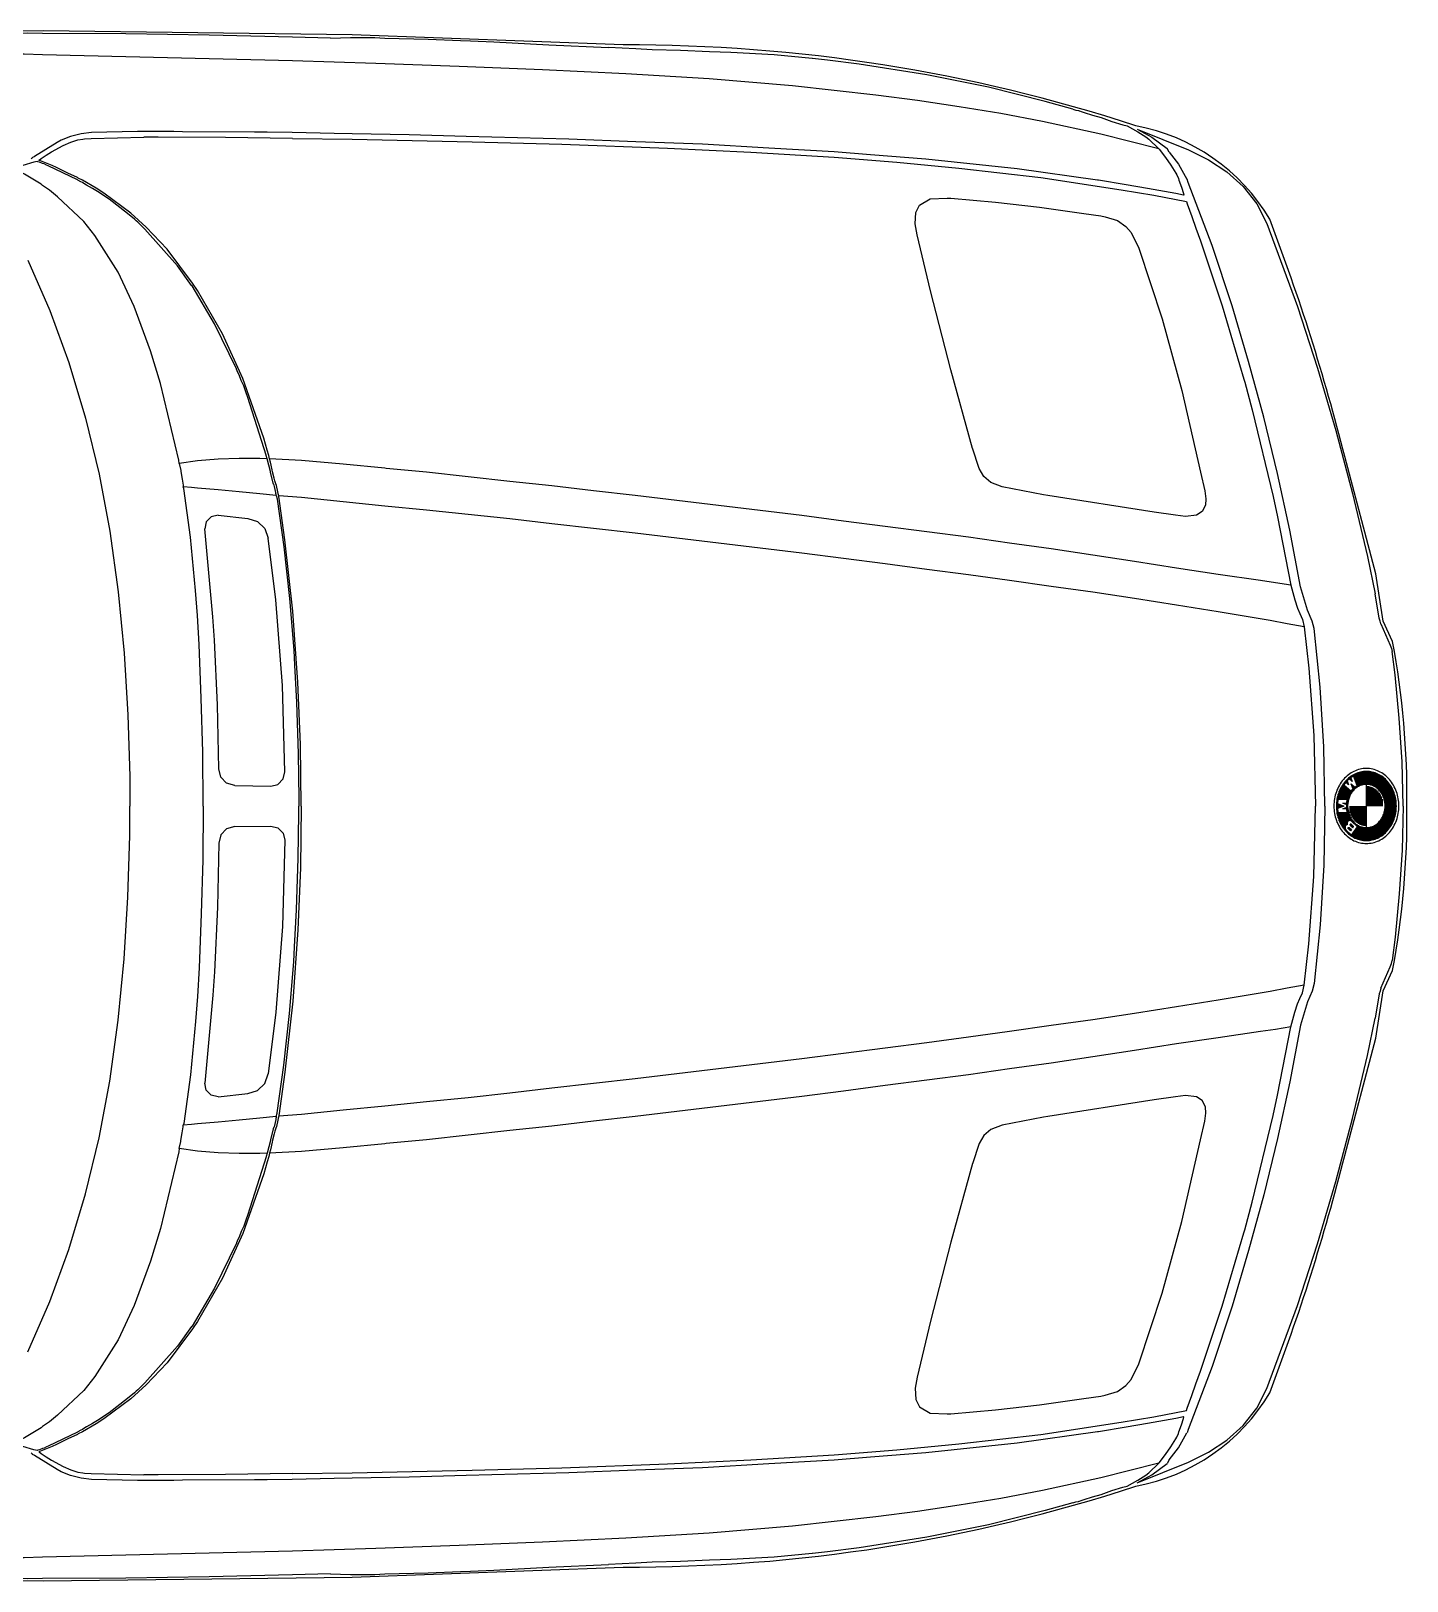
# Model space of a CAD drawing. Header units: inches. Extents: x 13 to 261, y -112 to -47.
# Drawn here: x 222.521 to 224.172, y -91.5 to -89.64 of the extents above; entities that cross this region are included whole.
import ezdxf

# ---------------------------------------------------------------- set-up
doc = ezdxf.new("R2010")
doc.units = ezdxf.units.IN
doc.header["$MEASUREMENT"] = 0
doc.layers.add('CONTORNO', color=7, linetype='Continuous')

msp = doc.modelspace()

# ---------------------------------------------------------------- linework, layer by layer
for p, q in [((223.887, -89.7857), (223.8845, -89.7812)), ((222.746, -90.2212), (222.7815, -90.2252)), ((224.139, -90.3447), (224.134, -90.3157)), ((224.141, -90.3517), (224.152, -90.3772)), ((224.0988, -90.5417), (224.0988, -90.54)), ((224.1001, -90.5428), (224.1001, -90.5386)), ((224.1014, -90.5389), (224.1014, -90.5374)), ((224.1027, -90.5377), (224.1027, -90.5363)), ((224.104, -90.5384), (224.104, -90.5353)), ((224.1053, -90.5358), (224.1053, -90.5344)), ((224.1053, -90.5395), (224.1053, -90.5374)), ((224.1066, -90.535), (224.1066, -90.5335)), ((224.1079, -90.5341), (224.1079, -90.5327)), ((224.1092, -90.5374), (224.1092, -90.5321)), ((224.1105, -90.5406), (224.1105, -90.5315)), ((224.1118, -90.5439), (224.1118, -90.5309)), ((224.1131, -90.5472), (224.1131, -90.5304)), ((224.1144, -90.5465), (224.1144, -90.53)), ((224.1157, -90.5458), (224.1157, -90.5296)), ((224.117, -90.5453), (224.117, -90.5293)), ((224.1183, -90.5449), (224.1183, -90.5291)), ((224.1196, -90.5446), (224.1196, -90.5289)), ((224.1209, -90.5444), (224.1209, -90.5288)), ((224.1222, -90.5443), (224.1222, -90.5287)), ((224.1235, -90.5442), (224.1235, -90.5287)), ((224.1248, -90.5443), (224.1248, -90.5287)), ((224.1261, -90.5444), (224.1261, -90.5288)), ((224.1274, -90.5446), (224.1274, -90.5289)), ((224.1287, -90.5449), (224.1287, -90.5291)), ((224.13, -90.5453), (224.13, -90.5293)), ((224.1313, -90.5458), (224.1313, -90.5296)), ((224.1326, -90.5465), (224.1326, -90.53)), ((224.1339, -90.5472), (224.1339, -90.5304)), ((224.1352, -90.548), (224.1352, -90.5309)), ((224.1365, -90.549), (224.1365, -90.5315)), ((224.1378, -90.5502), (224.1378, -90.5321)), ((224.1391, -90.5515), (224.1391, -90.5328)), ((224.1404, -90.5531), (224.1404, -90.5335)), ((224.1417, -90.5549), (224.1417, -90.5344)), ((224.143, -90.5572), (224.143, -90.5353)), ((224.1443, -90.5603), (224.1443, -90.5363)), ((224.1456, -90.5653), (224.1456, -90.5374)), ((224.1469, -90.6017), (224.1469, -90.5386)), ((224.1482, -90.6004), (224.1482, -90.54)), ((222.766, -90.5457), (222.809, -90.5462)), ((224.0897, -90.5629), (224.0897, -90.5559)), ((224.091, -90.5628), (224.091, -90.5524)), ((224.0923, -90.5628), (224.0923, -90.5495)), ((224.0936, -90.5627), (224.0936, -90.5471)), ((224.0949, -90.5627), (224.0949, -90.545)), ((224.0962, -90.5626), (224.0962, -90.5431)), ((224.0975, -90.5434), (224.0975, -90.5415)), ((224.0975, -90.5626), (224.0975, -90.5457)), ((224.0988, -90.5625), (224.0988, -90.5468)), ((224.1001, -90.5625), (224.1001, -90.548)), ((224.1014, -90.544), (224.1014, -90.5427)), ((224.1014, -90.5654), (224.1014, -90.5491)), ((224.1027, -90.5603), (224.1027, -90.5503)), ((224.104, -90.5573), (224.104, -90.5514)), ((224.1053, -90.5442), (224.1053, -90.5438)), ((224.1053, -90.5549), (224.1053, -90.5523)), ((224.1066, -90.5474), (224.1066, -90.545)), ((224.1066, -90.5531), (224.1066, -90.5507)), ((224.1079, -90.5515), (224.1079, -90.5461)), ((224.1092, -90.5502), (224.1092, -90.5473)), ((224.1105, -90.549), (224.1105, -90.547)), ((224.1118, -90.548), (224.1118, -90.5462)), ((224.1235, -90.5961), (224.1235, -90.5442)), ((224.1235, -90.5702), (224.1235, -90.5462)), ((224.1248, -90.5702), (224.1248, -90.5463)), ((224.1261, -90.5702), (224.1261, -90.5464)), ((224.1274, -90.5702), (224.1274, -90.5467)), ((224.1287, -90.5702), (224.1287, -90.547)), ((224.13, -90.5702), (224.13, -90.5474)), ((224.1313, -90.5702), (224.1313, -90.548)), ((224.1326, -90.5702), (224.1326, -90.5487)), ((224.1339, -90.5702), (224.1339, -90.5495)), ((224.1352, -90.5702), (224.1352, -90.5504)), ((224.1365, -90.5702), (224.1365, -90.5515)), ((224.1378, -90.5702), (224.1378, -90.5528)), ((224.1391, -90.5702), (224.1391, -90.5544)), ((224.1404, -90.5702), (224.1404, -90.5563)), ((224.1417, -90.5702), (224.1417, -90.5587)), ((224.1495, -90.5989), (224.1495, -90.5415)), ((224.1508, -90.5972), (224.1508, -90.5431)), ((224.1521, -90.5954), (224.1521, -90.545)), ((224.1534, -90.5933), (224.1534, -90.5471)), ((224.1547, -90.5909), (224.1547, -90.5495)), ((224.156, -90.588), (224.156, -90.5523)), ((224.1573, -90.5845), (224.1573, -90.5559)), ((224.0884, -90.5794), (224.0884, -90.561)), ((224.0897, -90.5729), (224.0897, -90.5675)), ((224.0897, -90.5844), (224.0897, -90.5775)), ((224.091, -90.5724), (224.091, -90.568)), ((224.091, -90.588), (224.091, -90.5775)), ((224.0923, -90.5718), (224.0923, -90.5685)), ((224.0923, -90.5909), (224.0923, -90.5776)), ((224.0936, -90.5713), (224.0936, -90.569)), ((224.0936, -90.5933), (224.0936, -90.5776)), ((224.0949, -90.5708), (224.0949, -90.5696)), ((224.0949, -90.5954), (224.0949, -90.5777)), ((224.0962, -90.5672), (224.0962, -90.5668)), ((224.0962, -90.5703), (224.0962, -90.5701)), ((224.0962, -90.5736), (224.0962, -90.5732)), ((224.0962, -90.5972), (224.0962, -90.5777)), ((224.0975, -90.5677), (224.0975, -90.5667)), ((224.0975, -90.5736), (224.0975, -90.5727)), ((224.0975, -90.5989), (224.0975, -90.5778)), ((224.0988, -90.5682), (224.0988, -90.5667)), ((224.0988, -90.5737), (224.0988, -90.5722)), ((224.0988, -90.5935), (224.0988, -90.5779)), ((224.1001, -90.5751), (224.1001, -90.5653)), ((224.1001, -90.5927), (224.1001, -90.5779)), ((224.1014, -90.5886), (224.1014, -90.575)), ((224.104, -90.5784), (224.104, -90.5702)), ((224.1053, -90.5817), (224.1053, -90.5702)), ((224.1066, -90.5841), (224.1066, -90.5702)), ((224.1079, -90.586), (224.1079, -90.5702)), ((224.1092, -90.5875), (224.1092, -90.5702)), ((224.1105, -90.5889), (224.1105, -90.5702)), ((224.1118, -90.59), (224.1118, -90.5702)), ((224.1131, -90.5909), (224.1131, -90.5702)), ((224.1144, -90.5917), (224.1144, -90.5702)), ((224.1157, -90.5924), (224.1157, -90.5702)), ((224.117, -90.5929), (224.117, -90.5702)), ((224.1183, -90.5934), (224.1183, -90.5702)), ((224.1196, -90.5937), (224.1196, -90.5702)), ((224.1209, -90.5939), (224.1209, -90.5702)), ((224.1222, -90.5941), (224.1222, -90.5702)), ((224.143, -90.5702), (224.143, -90.562)), ((224.1456, -90.603), (224.1456, -90.575)), ((224.1586, -90.5794), (224.1586, -90.561)), ((222.766, -90.5947), (222.809, -90.5942)), ((224.1027, -90.5877), (224.1027, -90.5801)), ((224.1027, -90.5983), (224.1027, -90.5958)), ((224.104, -90.5876), (224.104, -90.5831)), ((224.104, -90.5933), (224.104, -90.5923)), ((224.1053, -90.5882), (224.1053, -90.5854)), ((224.1053, -90.5946), (224.1053, -90.592)), ((224.1066, -90.5893), (224.1066, -90.5873)), ((224.1066, -90.5958), (224.1066, -90.5932)), ((224.1079, -90.5905), (224.1079, -90.5889)), ((224.1079, -90.5951), (224.1079, -90.5944)), ((224.1092, -90.5917), (224.1092, -90.5902)), ((224.1105, -90.5929), (224.1105, -90.5914)), ((224.1118, -90.5941), (224.1118, -90.5924)), ((224.1118, -90.6095), (224.1118, -90.5963)), ((224.1131, -90.6099), (224.1131, -90.5932)), ((224.1144, -90.6104), (224.1144, -90.5939)), ((224.1157, -90.6107), (224.1157, -90.5945)), ((224.117, -90.611), (224.117, -90.595)), ((224.1183, -90.6113), (224.1183, -90.5954)), ((224.1196, -90.6115), (224.1196, -90.5957)), ((224.1209, -90.6116), (224.1209, -90.596)), ((224.1222, -90.6117), (224.1222, -90.5961)), ((224.1235, -90.6117), (224.1235, -90.5961)), ((224.1248, -90.6117), (224.1248, -90.5961)), ((224.1261, -90.6116), (224.1261, -90.596)), ((224.1274, -90.6115), (224.1274, -90.5957)), ((224.1287, -90.6113), (224.1287, -90.5954)), ((224.13, -90.611), (224.13, -90.595)), ((224.1313, -90.6107), (224.1313, -90.5945)), ((224.1326, -90.6104), (224.1326, -90.5939)), ((224.1339, -90.6099), (224.1339, -90.5932)), ((224.1352, -90.6095), (224.1352, -90.5924)), ((224.1365, -90.6089), (224.1365, -90.5914)), ((224.1378, -90.6083), (224.1378, -90.5902)), ((224.1391, -90.6076), (224.1391, -90.5889)), ((224.1404, -90.6068), (224.1404, -90.5873)), ((224.1417, -90.606), (224.1417, -90.5854)), ((224.143, -90.6051), (224.143, -90.5831)), ((224.1443, -90.6041), (224.1443, -90.58)), ((224.0988, -90.6004), (224.0988, -90.5985)), ((224.1001, -90.6017), (224.1001, -90.5997)), ((224.1014, -90.603), (224.1014, -90.6009)), ((224.1027, -90.6041), (224.1027, -90.6021)), ((224.104, -90.5995), (224.104, -90.5969)), ((224.104, -90.6051), (224.104, -90.6033)), ((224.1053, -90.5989), (224.1053, -90.5981)), ((224.1053, -90.606), (224.1053, -90.6046)), ((224.1066, -90.6069), (224.1066, -90.6038)), ((224.1079, -90.6076), (224.1079, -90.6019)), ((224.1092, -90.6083), (224.1092, -90.6)), ((224.1105, -90.6089), (224.1105, -90.5982)), ((224.141, -90.7887), (224.152, -90.7632)), ((224.139, -90.7957), (224.134, -90.8247)), ((222.746, -90.9192), (222.7815, -90.9152)), ((223.887, -91.3547), (223.8845, -91.3592))]:
    msp.add_line(p, q)
for points in [[(222.8805, -89.6487), (222.835, -89.6477), (222.735, -89.6452), (222.635, -89.6437), (222.535, -89.6432), (222.517, -89.6427), (222.428, -89.6447)], [(222.8805, -89.6487), (222.9045, -89.6482), (222.9235, -89.6482), (222.934, -89.6482), (222.946, -89.6487), (222.998, -89.6502), (223.0365, -89.6517), (223.0485, -89.6522), (223.0765, -89.6532), (223.1425, -89.6567), (223.214, -89.6602)], [(223.4585, -89.6732), (223.413, -89.6687), (223.361, -89.6662), (223.3355, -89.6652), (223.3005, -89.6637), (223.2665, -89.6627), (223.247, -89.6617), (223.214, -89.6602)], [(223.8745, -89.7817), (223.805, -89.7642), (223.735, -89.7487), (223.685, -89.7392), (223.635, -89.7312), (223.585, -89.7237), (223.535, -89.7172), (223.435, -89.7062), (223.335, -89.6977), (223.235, -89.6917), (223.135, -89.6867), (223.035, -89.6827), (222.935, -89.6792), (222.835, -89.6762), (222.735, -89.6737), (222.635, -89.6712), (222.535, -89.6687), (222.513, -89.6682), (222.492, -89.6682)], [(223.7715, -89.7342), (223.738, -89.7247), (223.738, -89.7247), (223.67, -89.7077), (223.67, -89.7077), (223.596, -89.6927), (223.596, -89.6927), (223.515, -89.6802), (223.515, -89.6802), (223.477, -89.6752), (223.477, -89.6752), (223.459, -89.6732)], [(223.7715, -89.7342), (223.775, -89.7352), (223.778, -89.7357), (223.779, -89.7362), (223.7795, -89.7362), (223.7815, -89.7367), (223.785, -89.7382), (223.795, -89.7412), (223.8055, -89.7442), (223.818, -89.7487), (223.8315, -89.7527), (223.8365, -89.7542)], [(223.8365, -89.7542), (223.8495, -89.7612), (223.859, -89.7672), (223.8625, -89.7702), (223.8745, -89.7817), (223.875, -89.7822), (223.8825, -89.7922), (223.889, -89.8012), (223.895, -89.8107), (223.896, -89.8127), (223.898, -89.8172), (223.8985, -89.8192), (223.9015, -89.8277), (223.904, -89.8352), (223.904, -89.8352), (223.9045, -89.8372)], [(223.8485, -89.7582), (223.91, -89.7827), (223.934, -89.7947), (223.956, -89.8092), (223.9755, -89.8267), (223.992, -89.8477), (224.004, -89.8712), (224.041, -89.9707), (224.065, -90.0447), (224.087, -90.1197), (224.107, -90.1952), (224.125, -90.2707), (224.134, -90.3157)], [(223.8485, -89.7582), (223.866, -89.7677), (223.8845, -89.7812)], [(223.9045, -89.8372), (223.904, -89.8372), (223.895, -89.8352), (223.861, -89.8292), (223.8355, -89.8247), (223.802, -89.8192), (223.801, -89.8192), (223.7045, -89.8057), (223.595, -89.7942), (223.5285, -89.7887), (223.485, -89.7852), (223.4065, -89.7807), (223.327, -89.7762), (223.247, -89.7732), (223.1665, -89.7702), (223.0435, -89.7667), (222.975, -89.7647), (222.9065, -89.7637), (222.885, -89.7632), (222.8345, -89.7622), (222.8045, -89.7617), (222.7895, -89.7617), (222.703, -89.7612), (222.6925, -89.7607), (222.649, -89.7607), (222.594, -89.7622), (222.5815, -89.7637), (222.5685, -89.7667), (222.5575, -89.7712), (222.5525, -89.7742), (222.5255, -89.7907), (222.525, -89.7912), (222.525, -89.7912), (222.524, -89.7917), (222.523, -89.7922), (222.523, -89.7922), (222.5225, -89.7927), (222.5215, -89.7937)], [(222.5305, -89.7952), (222.531, -89.7952), (222.5335, -89.7932), (222.5395, -89.7892), (222.546, -89.7852), (222.56, -89.7777), (222.569, -89.7737), (222.5775, -89.7707), (222.5835, -89.7702), (222.5855, -89.7697), (222.5935, -89.7692), (222.6565, -89.7677)], [(222.835, -89.7692), (222.7545, -89.7682), (222.674, -89.7677), (222.6565, -89.7677)], [(222.835, -89.7692), (222.9065, -89.7702), (222.9785, -89.7717), (223.0505, -89.7732), (223.158, -89.7762), (223.285, -89.7807), (223.385, -89.7857), (223.485, -89.7917), (223.56, -89.7977), (223.6345, -89.8047), (223.733, -89.8162), (223.8295, -89.8307), (223.8685, -89.8372), (223.9075, -89.8447)], [(222.5285, -89.7967), (222.5245, -89.7977), (222.5115, -89.8017), (222.5025, -89.8037)], [(222.8045, -90.1537), (222.8035, -90.1497), (222.8035, -90.1492), (222.7815, -90.0802), (222.779, -90.0732), (222.7765, -90.0662), (222.7735, -90.0597), (222.771, -90.0527), (222.7695, -90.0502), (222.768, -90.0462), (222.768, -90.0457), (222.7415, -89.9917), (222.7145, -89.9462), (222.714, -89.9457), (222.697, -89.9222), (222.658, -89.8782), (222.6545, -89.8747), (222.651, -89.8712), (222.6495, -89.8697), (222.6475, -89.8682), (222.6455, -89.8662), (222.643, -89.8642), (222.6395, -89.8612), (222.637, -89.8592), (222.615, -89.8422), (222.607, -89.8367), (222.603, -89.8342), (222.595, -89.8292), (222.5915, -89.8272), (222.588, -89.8252), (222.5845, -89.8232), (222.583, -89.8222), (222.581, -89.8212), (222.5775, -89.8192), (222.577, -89.8187), (222.542, -89.8022), (222.54, -89.8012), (222.537, -89.7997), (222.535, -89.7992), (222.5315, -89.7977), (222.5295, -89.7972), (222.5285, -89.7967)], [(222.8075, -90.1537), (222.8065, -90.1497), (222.8045, -90.1432), (222.8005, -90.1287), (222.7755, -90.0572), (222.751, -90.0037), (222.721, -89.9517), (222.715, -89.9427), (222.6845, -89.9022), (222.6595, -89.8757), (222.641, -89.8587), (222.6085, -89.8347), (222.5995, -89.8287), (222.583, -89.8192), (222.578, -89.8167), (222.577, -89.8162), (222.5655, -89.8107), (222.552, -89.8042), (222.5465, -89.8017), (222.5365, -89.7977), (222.5305, -89.7952)], [(223.887, -89.7857), (223.898, -89.8002), (223.908, -89.8182)], [(222.5335, -89.8242), (222.5135, -89.8122), (222.503, -89.8067)], [(222.699, -90.1592), (222.6985, -90.1552), (222.6765, -90.0632), (222.6645, -90.0242), (222.645, -89.9707), (222.626, -89.9297), (222.598, -89.8857), (222.5845, -89.8687), (222.553, -89.8392), (222.5435, -89.8312), (222.535, -89.8257), (222.5335, -89.8242)], [(224.0445, -90.3072), (224.0315, -90.2392), (224.017, -90.1712), (224.0005, -90.1037), (223.982, -90.0367), (223.9625, -89.9702), (223.9385, -89.8977), (223.9095, -89.8222), (223.9085, -89.8182)], [(223.5845, -89.8847), (223.582, -89.8717), (223.583, -89.8582), (223.5875, -89.8492), (223.6, -89.8417), (223.6205, -89.8407)], [(223.6205, -89.8407), (223.625, -89.8407), (223.6785, -89.8457), (223.7315, -89.8517), (223.7845, -89.8592), (223.805, -89.8622)], [(223.9075, -89.8447), (223.9085, -89.8477), (223.914, -89.8627), (223.919, -89.8767), (223.9245, -89.8922), (223.9505, -89.9702), (223.9765, -90.0582), (223.9775, -90.0617), (223.9865, -90.0947), (224.0115, -90.1987), (224.017, -90.2232), (224.033, -90.3052), (224.033, -90.3052)], [(223.805, -89.8622), (223.81, -89.8632), (223.825, -89.8677), (223.835, -89.8747), (223.8415, -89.8822), (223.8505, -89.9007)], [(223.651, -90.1412), (223.625, -90.0467), (223.6005, -89.9522), (223.5845, -89.8847)], [(223.8505, -89.9007), (223.8785, -89.9857), (223.902, -90.0717), (223.9245, -90.1697)], [(222.5175, -89.9152), (222.544, -89.9757), (222.5665, -90.0382), (222.5865, -90.1047), (222.603, -90.1722), (222.616, -90.2402), (222.626, -90.3132), (222.633, -90.3867), (222.6375, -90.4607), (222.64, -90.5347), (222.64, -90.5702)], [(223.9245, -90.1697), (223.9295, -90.1922), (223.931, -90.2017), (223.9305, -90.2092), (223.9265, -90.2167), (223.9195, -90.2212), (223.9065, -90.2227), (223.8945, -90.2212), (223.869, -90.2177), (223.7415, -90.1977), (223.736, -90.1967), (223.6865, -90.1872), (223.673, -90.1822), (223.6645, -90.1747), (223.659, -90.1652), (223.651, -90.1407)], [(222.8045, -90.1537), (222.796, -90.1532), (222.771, -90.1532), (222.746, -90.1542), (222.721, -90.1562), (222.699, -90.1592)], [(222.699, -90.1592), (222.701, -90.1677), (222.701, -90.1687), (222.7025, -90.1782), (222.704, -90.1852), (222.704, -90.1872)], [(222.8155, -90.1977), (222.8155, -90.1962), (222.815, -90.1957), (222.815, -90.1942), (222.8135, -90.1867), (222.813, -90.1852), (222.8125, -90.1847), (222.812, -90.1827), (222.812, -90.1827), (222.8085, -90.1697), (222.8085, -90.1687), (222.8045, -90.1537)], [(223.396, -90.2157), (223.346, -90.2097), (223.296, -90.2037), (223.246, -90.1977), (223.196, -90.1922), (223.146, -90.1862), (223.096, -90.1807), (223.046, -90.1752), (222.996, -90.1697), (222.9475, -90.1652), (222.946, -90.1647), (222.896, -90.1602), (222.846, -90.1557), (222.8075, -90.1537)], [(222.8185, -90.1982), (222.818, -90.1957), (222.818, -90.1952), (222.8175, -90.1932), (222.816, -90.1857), (222.815, -90.1837), (222.814, -90.1802), (222.813, -90.1767), (222.811, -90.1692), (222.8105, -90.1667), (222.8085, -90.1577), (222.8075, -90.1537)], [(222.728, -90.5702), (222.7275, -90.5057), (222.7255, -90.4407), (222.723, -90.3762), (222.721, -90.3417), (222.7185, -90.3117), (222.7125, -90.2477), (222.7045, -90.1892), (222.704, -90.1872)], [(222.8155, -90.1977), (222.796, -90.1957), (222.771, -90.1932), (222.746, -90.1907), (222.721, -90.1887), (222.714, -90.1882), (222.704, -90.1872)], [(222.8155, -90.1977), (222.8165, -90.2017), (222.8165, -90.2022), (222.8245, -90.2592), (222.8315, -90.3212), (222.8365, -90.3832), (222.8375, -90.4012), (222.84, -90.4457), (222.842, -90.5077), (222.842, -90.5077), (222.8425, -90.5612), (222.8425, -90.5702)], [(223.396, -90.2607), (223.346, -90.2547), (223.296, -90.2487), (223.246, -90.2427), (223.196, -90.2372), (223.146, -90.2317), (223.096, -90.2257), (223.046, -90.2202), (222.996, -90.2152), (222.946, -90.2102), (222.896, -90.2052), (222.846, -90.2002), (222.8185, -90.1982)], [(222.8455, -90.5702), (222.8445, -90.4962), (222.8415, -90.4217), (222.8355, -90.3362), (222.826, -90.2507), (222.82, -90.2072), (222.819, -90.2012), (222.8185, -90.1992), (222.8185, -90.1982)], [(222.746, -90.2212), (222.7375, -90.2232), (222.7315, -90.2292), (222.73, -90.2377)], [(224.033, -90.3052), (224.0145, -90.3022), (223.9965, -90.2997), (223.9455, -90.2922), (223.8955, -90.2847), (223.8455, -90.2767), (223.7955, -90.2692), (223.7455, -90.2617), (223.6955, -90.2547), (223.646, -90.2477), (223.596, -90.2412), (223.546, -90.2347), (223.496, -90.2282), (223.446, -90.2217), (223.396, -90.2157)], [(222.7465, -90.5257), (222.745, -90.4487), (222.7415, -90.3712), (222.7395, -90.3432), (222.73, -90.2377)], [(222.7815, -90.2252), (222.793, -90.2287), (222.802, -90.2372), (222.806, -90.2487)], [(222.826, -90.5292), (222.823, -90.4257), (222.815, -90.3227), (222.806, -90.2487)], [(224.049, -90.3552), (224.0285, -90.3517), (224.008, -90.3477), (223.9455, -90.3372), (223.8955, -90.3292), (223.8455, -90.3212), (223.7955, -90.3137), (223.7455, -90.3067), (223.6955, -90.2997), (223.646, -90.2927), (223.596, -90.2862), (223.546, -90.2797), (223.496, -90.2732), (223.446, -90.2667), (223.396, -90.2607)], [(224.033, -90.3052), (224.0375, -90.3227), (224.041, -90.3327), (224.0435, -90.3392), (224.047, -90.3462), (224.049, -90.3552), (224.049, -90.3552)], [(224.061, -90.3572), (224.0585, -90.3482), (224.053, -90.3352), (224.0445, -90.3072)], [(224.141, -90.3517), (224.14, -90.3482), (224.139, -90.3447)], [(224.049, -90.3552), (224.0545, -90.4047), (224.0605, -90.4857), (224.0625, -90.5702)], [(224.0735, -90.5702), (224.0725, -90.4992), (224.068, -90.4277), (224.061, -90.3572)], [(224.152, -90.3772), (224.1535, -90.3812), (224.1545, -90.3847)], [(224.1675, -90.5702), (224.1665, -90.5172), (224.163, -90.4647), (224.158, -90.4127), (224.1545, -90.3847)], [(222.766, -90.5457), (222.756, -90.5427), (222.749, -90.5357), (222.7465, -90.5257)], [(222.809, -90.5462), (222.8175, -90.5442), (222.824, -90.5377), (222.826, -90.5292)], [(222.5175, -91.2252), (222.544, -91.1647), (222.5665, -91.1022), (222.5865, -91.0357), (222.603, -90.9682), (222.616, -90.9002), (222.626, -90.8272), (222.633, -90.7537), (222.6375, -90.6797), (222.64, -90.6057), (222.64, -90.5702)], [(222.728, -90.5702), (222.7275, -90.6347), (222.7255, -90.6997), (222.723, -90.7642), (222.721, -90.7987), (222.7185, -90.8287), (222.7125, -90.8927), (222.7045, -90.9512), (222.704, -90.9532)], [(222.8155, -90.9427), (222.8165, -90.9387), (222.8165, -90.9382), (222.8245, -90.8812), (222.8315, -90.8192), (222.8365, -90.7572), (222.8375, -90.7392), (222.84, -90.6947), (222.842, -90.6327), (222.842, -90.6327), (222.8425, -90.5792), (222.8425, -90.5702)], [(222.8455, -90.5702), (222.8445, -90.6442), (222.8415, -90.7187), (222.8355, -90.8042), (222.826, -90.8897), (222.82, -90.9332), (222.819, -90.9392), (222.8185, -90.9412), (222.8185, -90.9422)], [(224.049, -90.7852), (224.0545, -90.7357), (224.0605, -90.6547), (224.0625, -90.5702)], [(224.0735, -90.5702), (224.0725, -90.6412), (224.068, -90.7127), (224.061, -90.7832)], [(224.1675, -90.5702), (224.1665, -90.6232), (224.163, -90.6757), (224.158, -90.7277), (224.1545, -90.7557)], [(222.766, -90.5947), (222.756, -90.5977), (222.749, -90.6047), (222.7465, -90.6147)], [(222.809, -90.5942), (222.8175, -90.5962), (222.824, -90.6027), (222.826, -90.6112)], [(224.099, -90.5987), (224.1058, -90.605), (224.1128, -90.595), (224.1056, -90.5884)], [(224.103, -90.596), (224.1057, -90.5984), (224.1046, -90.6), (224.102, -90.5976), (224.102, -90.5976)], [(224.1043, -90.5936), (224.1072, -90.5962), (224.1082, -90.5947), (224.1053, -90.592)], [(222.7465, -90.6147), (222.745, -90.6917), (222.7415, -90.7692), (222.7395, -90.7972), (222.73, -90.9027)], [(222.826, -90.6112), (222.823, -90.7147), (222.815, -90.8177), (222.806, -90.8917)], [(224.152, -90.7632), (224.1535, -90.7592), (224.1545, -90.7557)], [(224.049, -90.7852), (224.0285, -90.7887), (224.008, -90.7927), (223.9455, -90.8032), (223.8955, -90.8112), (223.8455, -90.8192), (223.7955, -90.8267), (223.7455, -90.8337), (223.6955, -90.8407), (223.646, -90.8477), (223.596, -90.8542), (223.546, -90.8607), (223.496, -90.8672), (223.446, -90.8737), (223.396, -90.8797)], [(224.033, -90.8352), (224.0375, -90.8177), (224.041, -90.8077), (224.0435, -90.8012), (224.047, -90.7942), (224.049, -90.7852), (224.049, -90.7852)], [(224.061, -90.7832), (224.0585, -90.7922), (224.053, -90.8052), (224.0445, -90.8332)], [(224.141, -90.7887), (224.14, -90.7922), (224.139, -90.7957)], [(224.033, -90.8352), (224.0145, -90.8382), (223.9965, -90.8407), (223.9455, -90.8482), (223.8955, -90.8557), (223.8455, -90.8637), (223.7955, -90.8712), (223.7455, -90.8787), (223.6955, -90.8857), (223.646, -90.8927), (223.596, -90.8992), (223.546, -90.9057), (223.496, -90.9122), (223.446, -90.9187), (223.396, -90.9247)], [(223.8485, -91.3822), (223.91, -91.3577), (223.934, -91.3457), (223.956, -91.3312), (223.9755, -91.3137), (223.992, -91.2927), (224.004, -91.2692), (224.041, -91.1697), (224.065, -91.0957), (224.087, -91.0207), (224.107, -90.9452), (224.125, -90.8697), (224.134, -90.8247)], [(223.9075, -91.2957), (223.9085, -91.2927), (223.914, -91.2777), (223.919, -91.2637), (223.9245, -91.2482), (223.9505, -91.1702), (223.9765, -91.0822), (223.9775, -91.0787), (223.9865, -91.0457), (224.0115, -90.9417), (224.017, -90.9172), (224.033, -90.8352), (224.033, -90.8352)], [(224.0445, -90.8332), (224.0315, -90.9012), (224.017, -90.9692), (224.0005, -91.0367), (223.982, -91.1037), (223.9625, -91.1702), (223.9385, -91.2427), (223.9095, -91.3182), (223.9085, -91.3222)], [(222.7815, -90.9152), (222.793, -90.9117), (222.802, -90.9032), (222.806, -90.8917)], [(223.396, -90.8797), (223.346, -90.8857), (223.296, -90.8917), (223.246, -90.8977), (223.196, -90.9032), (223.146, -90.9087), (223.096, -90.9147), (223.046, -90.9202), (222.996, -90.9252), (222.946, -90.9302), (222.896, -90.9352), (222.846, -90.9402), (222.8185, -90.9422)], [(222.746, -90.9192), (222.7375, -90.9172), (222.7315, -90.9112), (222.73, -90.9027)], [(223.396, -90.9247), (223.346, -90.9307), (223.296, -90.9367), (223.246, -90.9427), (223.196, -90.9482), (223.146, -90.9542), (223.096, -90.9597), (223.046, -90.9652), (222.996, -90.9707), (222.9475, -90.9752), (222.946, -90.9757), (222.896, -90.9802), (222.846, -90.9847), (222.8075, -90.9867)], [(223.9245, -90.9707), (223.9295, -90.9482), (223.931, -90.9387), (223.9305, -90.9312), (223.9265, -90.9237), (223.9195, -90.9192), (223.9065, -90.9177), (223.8945, -90.9192), (223.869, -90.9227), (223.7415, -90.9427), (223.736, -90.9437), (223.6865, -90.9532), (223.673, -90.9582), (223.6645, -90.9657), (223.659, -90.9752), (223.651, -90.9997)], [(222.8155, -90.9427), (222.796, -90.9447), (222.771, -90.9472), (222.746, -90.9497), (222.721, -90.9517), (222.714, -90.9522), (222.704, -90.9532)], [(222.8155, -90.9427), (222.8155, -90.9442), (222.815, -90.9447), (222.815, -90.9462), (222.8135, -90.9537), (222.813, -90.9552), (222.8125, -90.9557), (222.812, -90.9577), (222.812, -90.9577), (222.8085, -90.9707), (222.8085, -90.9717), (222.8045, -90.9867)], [(222.8185, -90.9422), (222.818, -90.9447), (222.818, -90.9452), (222.8175, -90.9472), (222.816, -90.9547), (222.815, -90.9567), (222.814, -90.9602), (222.813, -90.9637), (222.811, -90.9712), (222.8105, -90.9737), (222.8085, -90.9827), (222.8075, -90.9867)], [(222.699, -90.9812), (222.701, -90.9727), (222.701, -90.9717), (222.7025, -90.9622), (222.704, -90.9552), (222.704, -90.9532)], [(222.8045, -90.9867), (222.8035, -90.9907), (222.8035, -90.9912), (222.7815, -91.0602), (222.779, -91.0672), (222.7765, -91.0742), (222.7735, -91.0807), (222.771, -91.0877), (222.7695, -91.0902), (222.768, -91.0942), (222.768, -91.0947), (222.7415, -91.1487), (222.7145, -91.1942), (222.714, -91.1947), (222.697, -91.2182), (222.658, -91.2622), (222.6545, -91.2657), (222.651, -91.2692), (222.6495, -91.2707), (222.6475, -91.2722), (222.6455, -91.2742), (222.643, -91.2762), (222.6395, -91.2792), (222.637, -91.2812), (222.615, -91.2982), (222.607, -91.3037), (222.603, -91.3062), (222.595, -91.3112), (222.5915, -91.3132), (222.588, -91.3152), (222.5845, -91.3172), (222.583, -91.3182), (222.581, -91.3192), (222.5775, -91.3212), (222.577, -91.3217), (222.542, -91.3382), (222.54, -91.3392), (222.537, -91.3407), (222.535, -91.3412), (222.5315, -91.3427), (222.5295, -91.3432), (222.5285, -91.3437)], [(222.8075, -90.9867), (222.8065, -90.9907), (222.8045, -90.9972), (222.8005, -91.0117), (222.7755, -91.0832), (222.751, -91.1367), (222.721, -91.1887), (222.715, -91.1977), (222.6845, -91.2382), (222.6595, -91.2647), (222.641, -91.2817), (222.6085, -91.3057), (222.5995, -91.3117), (222.583, -91.3212), (222.578, -91.3237), (222.577, -91.3242), (222.5655, -91.3297), (222.552, -91.3362), (222.5465, -91.3387), (222.5365, -91.3427), (222.5305, -91.3452)], [(222.699, -90.9812), (222.6985, -90.9852), (222.6765, -91.0772), (222.6645, -91.1162), (222.645, -91.1697), (222.626, -91.2107), (222.598, -91.2547), (222.5845, -91.2717), (222.553, -91.3012), (222.5435, -91.3092), (222.535, -91.3147), (222.5335, -91.3162)], [(222.8045, -90.9867), (222.796, -90.9872), (222.771, -90.9872), (222.746, -90.9862), (222.721, -90.9842), (222.699, -90.9812)], [(223.8505, -91.2397), (223.8785, -91.1547), (223.902, -91.0687), (223.9245, -90.9707)], [(223.651, -90.9992), (223.625, -91.0937), (223.6005, -91.1882), (223.5845, -91.2557)], [(223.805, -91.2782), (223.81, -91.2772), (223.825, -91.2727), (223.835, -91.2657), (223.8415, -91.2582), (223.8505, -91.2397)], [(223.5845, -91.2557), (223.582, -91.2687), (223.583, -91.2822), (223.5875, -91.2912), (223.6, -91.2987), (223.6205, -91.2997)], [(223.6205, -91.2997), (223.625, -91.2997), (223.6785, -91.2947), (223.7315, -91.2887), (223.7845, -91.2812), (223.805, -91.2782)], [(223.9045, -91.3032), (223.904, -91.3032), (223.895, -91.3052), (223.861, -91.3112), (223.8355, -91.3157), (223.802, -91.3212), (223.801, -91.3212), (223.7045, -91.3347), (223.595, -91.3462), (223.5285, -91.3517), (223.485, -91.3552), (223.4065, -91.3597), (223.327, -91.3642), (223.247, -91.3672), (223.1665, -91.3702), (223.0435, -91.3737), (222.975, -91.3757), (222.9065, -91.3767), (222.885, -91.3772), (222.8345, -91.3782), (222.8045, -91.3787), (222.7895, -91.3787), (222.703, -91.3792), (222.6925, -91.3797), (222.649, -91.3797), (222.594, -91.3782), (222.5815, -91.3767), (222.5685, -91.3737), (222.5575, -91.3692), (222.5525, -91.3662), (222.5255, -91.3497), (222.525, -91.3492), (222.525, -91.3492), (222.524, -91.3487), (222.523, -91.3482), (222.523, -91.3482), (222.5225, -91.3477), (222.5215, -91.3467)], [(222.835, -91.3712), (222.9065, -91.3702), (222.9785, -91.3687), (223.0505, -91.3672), (223.158, -91.3642), (223.285, -91.3597), (223.385, -91.3547), (223.485, -91.3487), (223.56, -91.3427), (223.6345, -91.3357), (223.733, -91.3242), (223.8295, -91.3097), (223.8685, -91.3032), (223.9075, -91.2957)], [(223.8365, -91.3862), (223.8495, -91.3792), (223.859, -91.3732), (223.8625, -91.3702), (223.8745, -91.3587), (223.875, -91.3582), (223.8825, -91.3482), (223.889, -91.3392), (223.895, -91.3297), (223.896, -91.3277), (223.898, -91.3232), (223.8985, -91.3212), (223.9015, -91.3127), (223.904, -91.3052), (223.904, -91.3052), (223.9045, -91.3032)], [(222.5335, -91.3162), (222.5135, -91.3282), (222.503, -91.3337)], [(223.887, -91.3547), (223.898, -91.3402), (223.908, -91.3222)], [(222.5285, -91.3437), (222.5245, -91.3427), (222.5115, -91.3387), (222.5025, -91.3367)], [(223.8745, -91.3587), (223.805, -91.3762), (223.735, -91.3917), (223.685, -91.4012), (223.635, -91.4092), (223.585, -91.4167), (223.535, -91.4232), (223.435, -91.4342), (223.335, -91.4427), (223.235, -91.4487), (223.135, -91.4537), (223.035, -91.4577), (222.935, -91.4612), (222.835, -91.4642), (222.735, -91.4667), (222.635, -91.4692), (222.535, -91.4717), (222.513, -91.4722), (222.492, -91.4722)], [(222.5305, -91.3452), (222.531, -91.3452), (222.5335, -91.3472), (222.5395, -91.3512), (222.546, -91.3552), (222.56, -91.3627), (222.569, -91.3667), (222.5775, -91.3697), (222.5835, -91.3702), (222.5855, -91.3707), (222.5935, -91.3712), (222.6565, -91.3727)], [(223.8485, -91.3822), (223.866, -91.3727), (223.8845, -91.3592)], [(222.835, -91.3712), (222.7545, -91.3722), (222.674, -91.3727), (222.6565, -91.3727)], [(223.7715, -91.4062), (223.775, -91.4052), (223.778, -91.4047), (223.779, -91.4042), (223.7795, -91.4042), (223.7815, -91.4037), (223.785, -91.4022), (223.795, -91.3992), (223.8055, -91.3962), (223.818, -91.3917), (223.8315, -91.3877), (223.8365, -91.3862)], [(223.7715, -91.4062), (223.738, -91.4157), (223.738, -91.4157), (223.67, -91.4327), (223.67, -91.4327), (223.596, -91.4477), (223.596, -91.4477), (223.515, -91.4602), (223.515, -91.4602), (223.477, -91.4652), (223.477, -91.4652), (223.459, -91.4672)], [(223.4585, -91.4672), (223.413, -91.4717), (223.361, -91.4742), (223.3355, -91.4752), (223.3005, -91.4767), (223.2665, -91.4777), (223.247, -91.4787), (223.214, -91.4802)], [(222.8805, -91.4917), (222.9045, -91.4922), (222.9235, -91.4922), (222.934, -91.4922), (222.946, -91.4917), (222.998, -91.4902), (223.0365, -91.4887), (223.0485, -91.4882), (223.0765, -91.4872), (223.1425, -91.4837), (223.214, -91.4802)], [(222.8805, -91.4917), (222.835, -91.4927), (222.735, -91.4952), (222.635, -91.4967), (222.535, -91.4972), (222.517, -91.4977), (222.428, -91.4957)]]:
    msp.add_lwpolyline(points)
for points in [[(224.1235, -90.5252, 0.056462), (224.1159, -90.526, 0.055115), (224.1086, -90.5286, 0.052786), (224.1019, -90.5328, 0.05002), (224.096, -90.5384, 0.047333), (224.0911, -90.5452, 0.045092), (224.0875, -90.553, 0.043513), (224.0853, -90.5614, 0.042704), (224.0845, -90.5702, 0.042704), (224.0853, -90.579, 0.043513), (224.0875, -90.5874, 0.045092), (224.0911, -90.5952, 0.047333), (224.096, -90.602, 0.05002), (224.1019, -90.6076, 0.052786), (224.1086, -90.6118, 0.055115), (224.1159, -90.6143, 0.056462), (224.1235, -90.6152, 0.056462), (224.1311, -90.6143, 0.055115), (224.1385, -90.6118, 0.052786), (224.1452, -90.6076, 0.05002), (224.1511, -90.602, 0.047333), (224.156, -90.5952, 0.045092), (224.1596, -90.5874, 0.043513), (224.1618, -90.579, 0.042704), (224.1625, -90.5702, 0.042704), (224.1618, -90.5614, 0.043513), (224.1596, -90.553, 0.045092), (224.156, -90.5452, 0.047333), (224.1511, -90.5384, 0.05002), (224.1452, -90.5328, 0.052786), (224.1385, -90.5286, 0.055115), (224.1311, -90.526, 0.056462)], [(224.0875, -90.5702, 0.042704), (224.0882, -90.5783, 0.043513), (224.0903, -90.5861, 0.045092), (224.0936, -90.5933, 0.047333), (224.0981, -90.5996, 0.05002), (224.1035, -90.6047, 0.052786), (224.1098, -90.6086, 0.055115), (224.1165, -90.6109, 0.056462), (224.1235, -90.6117, 0.056462), (224.1306, -90.6109, 0.055115), (224.1373, -90.6086, 0.052786), (224.1435, -90.6047, 0.05002), (224.149, -90.5996, 0.047333), (224.1535, -90.5933, 0.045092), (224.1568, -90.5861, 0.043513), (224.1588, -90.5783, 0.042704), (224.1595, -90.5702, 0.042704), (224.1588, -90.5621, 0.043513), (224.1568, -90.5543, 0.045092), (224.1535, -90.5471, 0.047333), (224.149, -90.5408, 0.05002), (224.1435, -90.5356, 0.052786), (224.1373, -90.5318, 0.055115), (224.1306, -90.5294, 0.056462), (224.1235, -90.5286, 0.056462), (224.1165, -90.5294, 0.055115), (224.1098, -90.5318, 0.052786), (224.1035, -90.5356, 0.05002), (224.0981, -90.5408, 0.047333), (224.0936, -90.5471, 0.045092), (224.0903, -90.5543, 0.043513), (224.0882, -90.5621, 0.042704)], [(224.101, -90.5702, 0.042704), (224.1015, -90.5752, 0.043513), (224.1028, -90.5801, 0.045092), (224.1048, -90.5846, 0.047333), (224.1076, -90.5885, 0.05002), (224.111, -90.5918, 0.052786), (224.1149, -90.5942, 0.055115), (224.1191, -90.5956, 0.056462), (224.1235, -90.5961, 0.056462), (224.1279, -90.5956, 0.055115), (224.1321, -90.5942, 0.052786), (224.136, -90.5918, 0.05002), (224.1394, -90.5885, 0.047333), (224.1422, -90.5846, 0.045092), (224.1443, -90.5801, 0.043513), (224.1456, -90.5752, 0.042704), (224.146, -90.5702, 0.042704), (224.1456, -90.5651, 0.043513), (224.1443, -90.5603, 0.045092), (224.1422, -90.5558, 0.047333), (224.1394, -90.5518, 0.05002), (224.136, -90.5486, 0.052786), (224.1321, -90.5462, 0.055115), (224.1279, -90.5447, 0.056462), (224.1235, -90.5442, 0.056462), (224.1191, -90.5447, 0.055115), (224.1149, -90.5462, 0.052786), (224.111, -90.5486, 0.05002), (224.1076, -90.5518, 0.047333), (224.1048, -90.5558, 0.045092), (224.1028, -90.5603, 0.043513), (224.1015, -90.5651, 0.042704)]]:
    msp.add_lwpolyline(points, format="xyb", close=True)
for points in [[(224.0964, -90.5447), (224.1052, -90.5525), (224.1075, -90.5496), (224.1051, -90.5437), (224.1097, -90.5476), (224.1125, -90.5457), (224.1079, -90.5341), (224.1049, -90.5362), (224.1066, -90.5406), (224.103, -90.5374), (224.1003, -90.5399), (224.1022, -90.5447), (224.0989, -90.5417)], [(224.0893, -90.5774), (224.1005, -90.5779), (224.1, -90.5737), (224.0954, -90.5735), (224.1, -90.5717), (224.1, -90.5687), (224.0954, -90.5668), (224.1, -90.5666), (224.1005, -90.5624), (224.0893, -90.5629), (224.0889, -90.5672), (224.0965, -90.5702), (224.0889, -90.5732)]]:
    msp.add_lwpolyline(points, close=True)
for points in [[(224.1006, -90.5926, 0.057431), (224.1, -90.5927, 0.05562), (224.0995, -90.593, 0.052954), (224.099, -90.5934, 0.050038), (224.0986, -90.5938, 0.047381), (224.0982, -90.5944, 0.045314), (224.098, -90.595, 0.044018), (224.0979, -90.5957, 0.04357), (224.0979, -90.5964, 0.043992), (224.098, -90.597, 0.045263), (224.0982, -90.5976, 0.047309), (224.0986, -90.5982, 0.049952), (224.099, -90.5987, 0.049952)], [(224.1056, -90.5884, 0.053032), (224.1051, -90.588, 0.055748), (224.1045, -90.5877, 0.057627), (224.1038, -90.5876, 0.058156), (224.1032, -90.5876, 0.057179), (224.1026, -90.5878, 0.054981), (224.102, -90.5881, 0.052134), (224.1015, -90.5885, 0.049237), (224.101, -90.5891, 0.046745), (224.1007, -90.5897, 0.044932), (224.1005, -90.5904, 0.043938), (224.1004, -90.5912, 0.043818), (224.1004, -90.5919, 0.044576), (224.1006, -90.5926, 0.044576)], [(224.102, -90.5976, -0.049195), (224.1018, -90.5974, -0.046619), (224.1017, -90.5973, -0.044593), (224.1017, -90.5971, -0.043291), (224.1016, -90.5969, -0.042789), (224.1016, -90.5967, -0.04311), (224.1017, -90.5965, -0.044241), (224.1017, -90.5963, -0.046119), (224.1018, -90.5961, -0.048595), (224.1019, -90.596, -0.051392), (224.1021, -90.5959, -0.054067), (224.1022, -90.5958, -0.056064), (224.1024, -90.5958, -0.056876), (224.1026, -90.5958, -0.056274), (224.1027, -90.5958, -0.054429), (224.1029, -90.5959, -0.051819), (224.1031, -90.596, -0.051819)], [(224.1053, -90.592, 0.051748), (224.1052, -90.5919, 0.054351), (224.105, -90.5918, 0.056193), (224.1049, -90.5918, 0.056799), (224.1047, -90.5918, 0.055997), (224.1045, -90.5918, 0.054011), (224.1044, -90.5919, 0.051346), (224.1042, -90.592, 0.048556), (224.1041, -90.5921, 0.046081), (224.104, -90.5923, 0.044201), (224.1039, -90.5925, 0.043062), (224.1039, -90.5927, 0.042729), (224.1039, -90.5929, 0.043217), (224.104, -90.5931, 0.044502), (224.104, -90.5933, 0.04651), (224.1041, -90.5934, 0.049071), (224.1043, -90.5936, 0.049071)]]:
    msp.add_lwpolyline(points, format="xyb")
at = {"layer": 'CONTORNO'}
msp.add_lwpolyline([(222.2751, -91.499), (222.5364, -91.5001), (222.9065, -91.4957), (223.2319, -91.4834, 0.080335), (223.847, -91.3864, 0.21618), (224.0075, -91.2743, 0.029991), (224.0975, -90.9895), (224.1348, -90.8489), (224.1435, -90.7921), (224.155, -90.7677, 0.048135), (224.1722, -90.5702, 0.048135), (224.155, -90.3726), (224.1435, -90.3482), (224.1348, -90.2915), (224.0975, -90.1509, 0.029991), (224.0075, -89.8661, 0.21618), (223.847, -89.754, 0.080335), (223.2319, -89.657), (222.9065, -89.6447), (222.5364, -89.6402), (222.2751, -89.6413, 0.281049)], format="xyb", dxfattribs=at)

doc.saveas('drawing.dxf')
